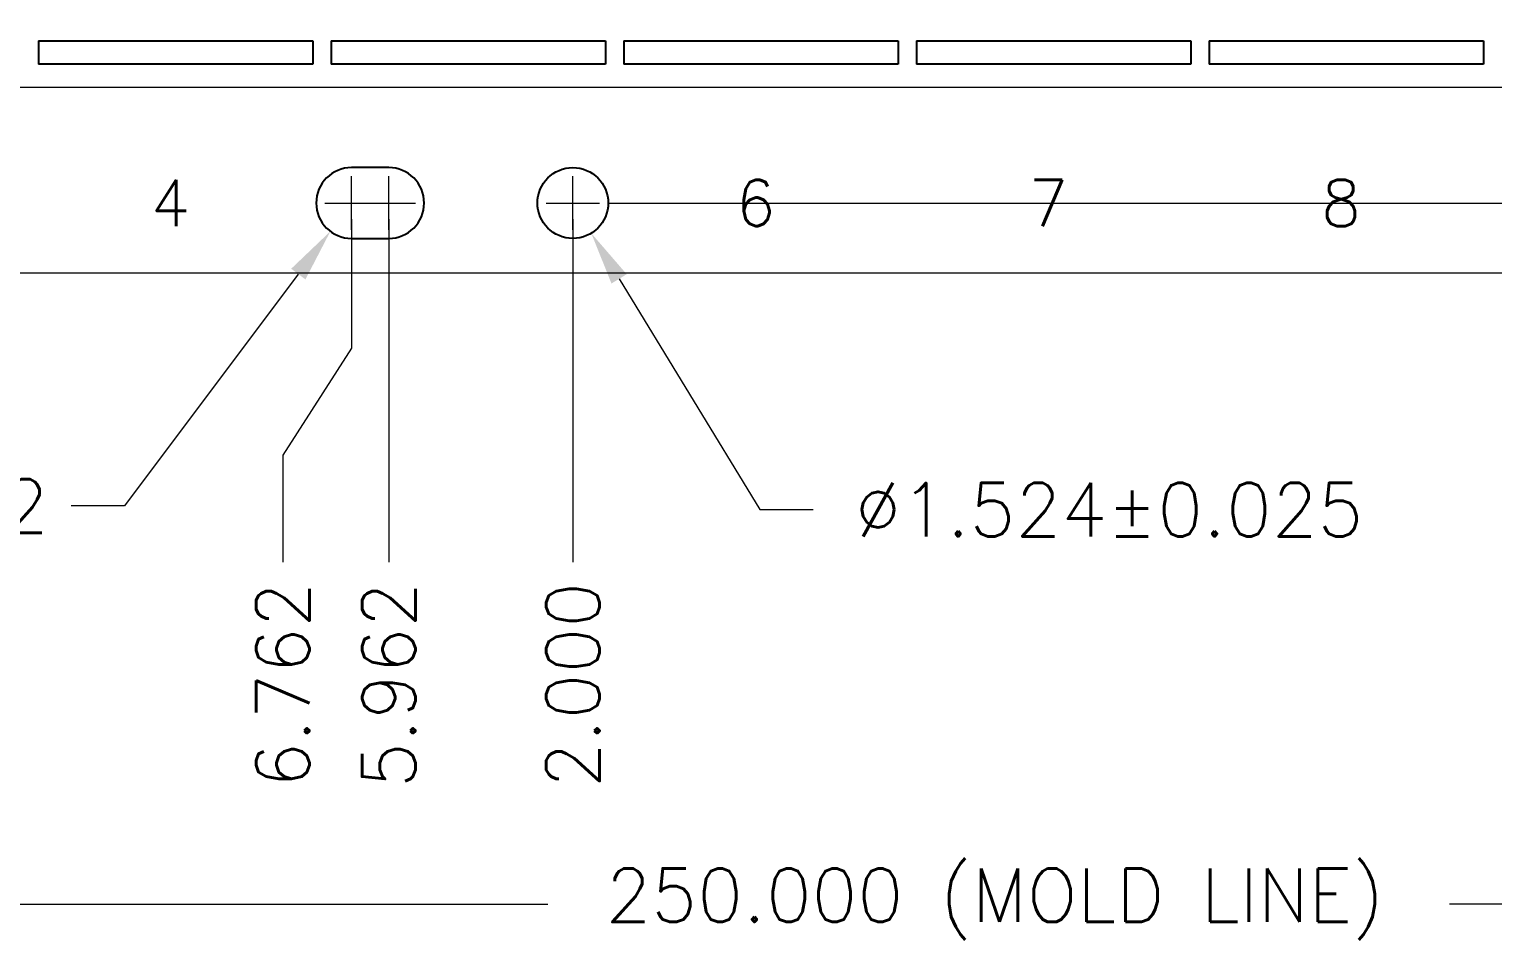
# Model space of a CAD drawing. Header units: millimetres. Extents: x 586 to 984, y 385 to 645.
# Drawn here: x 679.63 to 711.13, y 509.65 to 529.24 of the extents above; entities that cross this region are included whole.
import ezdxf

# ---------------------------------------------------------------- set-up
doc = ezdxf.new("R2010")
doc.units = ezdxf.units.MM
doc.layers.add('1', color=7, linetype='Continuous')
doc.layers.add('DIM', color=4, linetype='Continuous', lineweight=18)
doc.styles.add('SIMPLEX', font='SIMPLEX')

msp = doc.modelspace()

# ---------------------------------------------------------------- linework, layer by layer
at = {"layer": '1'}
for p, q in [((679.8284, 528.9869, -0.0958), (685.7284, 528.9869, -0.0958)), ((679.8284, 528.9869, -0.0958), (679.8284, 528.4869, -0.0958)), ((685.7284, 528.9869, -0.0958), (685.7284, 528.4869, -0.0958)), ((686.1284, 528.9869, -0.0958), (692.0284, 528.9869, -0.0958)), ((686.1284, 528.9869, -0.0958), (686.1284, 528.4869, -0.0958)), ((692.0284, 528.9869, -0.0958), (692.0284, 528.4869, -0.0958)), ((692.4284, 528.9869, -0.0958), (698.3284, 528.9869, -0.0958)), ((692.4284, 528.9869, -0.0958), (692.4284, 528.4869, -0.0958)), ((698.3284, 528.9869, -0.0958), (698.3284, 528.4869, -0.0958)), ((698.7284, 528.9869, -0.0958), (704.6284, 528.9869, -0.0958)), ((698.7284, 528.9869, -0.0958), (698.7284, 528.4869, -0.0958)), ((704.6284, 528.9869, -0.0958), (704.6284, 528.4869, -0.0958)), ((705.0284, 528.9869, -0.0958), (710.9284, 528.9869, -0.0958)), ((705.0284, 528.9869, -0.0958), (705.0284, 528.4869, -0.0958)), ((710.9284, 528.9869, -0.0958), (710.9284, 528.4869, -0.0958)), ((685.7284, 528.4869, -0.0958), (679.8284, 528.4869, -0.0958)), ((692.0284, 528.4869, -0.0958), (686.1284, 528.4869, -0.0958)), ((698.3284, 528.4869, -0.0958), (692.4284, 528.4869, -0.0958)), ((704.6284, 528.4869, -0.0958), (698.7284, 528.4869, -0.0958)), ((710.9284, 528.4869, -0.0958), (705.0284, 528.4869, -0.0958))]:
    msp.add_line(p, q, dxfattribs=at)
at = {"layer": '1', "color": 1, "lineweight": 0, "elevation": -0.0958}
msp.add_lwpolyline([(737.2284, 523.9869), (655.0784, 523.9869), (654.0784, 524.9869), (654.0784, 535.4869), (654.6784, 535.4869, 0.4142136), (655.0784, 535.8869), (655.0784, 555.0869, 0.4142136), (654.6784, 555.4869), (654.0784, 555.4869), (654.0784, 570.4869), (654.6784, 570.4869, 0.4142136), (655.0784, 570.8869), (655.0784, 590.0869, 0.4142136), (654.6784, 590.4869), (654.0784, 590.4869), (654.0784, 600.9869), (655.0784, 601.9869), (737.2284, 601.9869)], format="xyb", dxfattribs=at)
at = {"layer": '1', "elevation": -0.0958}
msp.add_lwpolyline([(687.3664, 524.7369, 1), (687.3664, 526.2609), (686.5664, 526.2609, 1), (686.5664, 524.7369)], format="xyb", close=True, dxfattribs=at)
at = {"layer": '1'}
msp.add_circle((691.3284, 525.4989, -0.0958), 0.762, dxfattribs=at)
at = {"layer": 'DIM', "color": 1}
msp.add_line((733.1784, 527.9869, -0.0958), (658.5784, 527.9869, -0.0958), dxfattribs=at)
at = {"layer": 'DIM'}
for p, q in [((686.5664, 524.9239, -0.0958), (686.5664, 526.0739, -0.0958)), ((687.3664, 524.9239, -0.0958), (687.3664, 526.0739, -0.0958)), ((691.3284, 524.9239, -0.0958), (691.3284, 526.0739, -0.0958)), ((685.9914, 525.4989, -0.0958), (687.1414, 525.4989, -0.0958)), ((686.7914, 525.4989, -0.0958), (687.9414, 525.4989, -0.0958)), ((690.7534, 525.4989, -0.0958), (691.9034, 525.4989, -0.0958)), ((692.0904, 525.4989, -0.0958), (739.6029, 525.4989, -0.0958)), ((686.5664, 525.1539, -0.0958), (686.5664, 522.3738, -0.0958)), ((687.3664, 525.1539, -0.0958), (687.3664, 517.7738, -0.0958)), ((691.3284, 525.1539, -0.0958), (691.3284, 517.7738, -0.0958)), ((685.4193, 523.9692, -0.0958), (681.6781, 518.9801, -0.0958)), ((692.3239, 523.8665, -0.0958), (695.352, 518.901, -0.0958)), ((686.5664, 522.3738, -0.0958), (685.0846, 520.0738, -0.0958)), ((685.0846, 520.0738, -0.0958), (685.0846, 517.7738, -0.0958)), ((681.6781, 518.9801, -0.0958), (680.5281, 518.9801, -0.0958)), ((695.352, 518.901, -0.0958), (696.502, 518.901, -0.0958)), ((659.5837, 510.4138, -0.0958), (690.7903, 510.4138, -0.0958)), ((730.5784, 510.4138, -0.0958), (710.2014, 510.4138, -0.0958))]:
    msp.add_line(p, q, dxfattribs=at)
for points in [[(685.266, 524.0842, -0.0958), (685.5726, 523.8542, -0.0958), (686.1092, 524.8893, -0.0958)], [(692.4875, 523.9663, -0.0958), (692.1602, 523.7667, -0.0958), (691.7251, 524.8483, -0.0958)]]:
    msp.add_solid(points, dxfattribs=at)

# ---------------------------------------------------------------- texts
at = {"layer": 'DIM', "char_height": 0.992064, "attachment_point": 5}
for s, insert in [('{\\Fsimplex|c0;4}', (682.6657, 525.4989, -0.0958)), ('{\\Fsimplex|c134;6}', (695.2657, 525.4989, -0.0958)), ('{\\Fsimplex|c0;7}', (701.5657, 525.4989, -0.0958)), ('{\\Fsimplex|c0;8}', (707.8657, 525.4989, -0.0958))]:
    msp.add_mtext(s, dxfattribs=dict(at, insert=insert))
at = {"layer": 'DIM', "char_height": 1.15, "attachment_point": 5, "style": 'SIMPLEX'}
for s, insert in [('\\A1;R0.762', (677.3081, 518.9801, -0.0958)), ('\\A1;∅1.524±0.025', (702.8751, 518.901, -0.0958)), ('250.000 (MOLD LINE)', (700.4114, 510.4138, -0.0958))]:
    msp.add_mtext(s, dxfattribs=dict(at, insert=insert))
at = {"layer": 'DIM', "char_height": 1.15, "attachment_point": 5, "rotation": 90, "style": 'SIMPLEX'}
for s, insert in [('\\A1;6.762', (685.0846, 515.1288, -0.0958)), ('\\A1;5.962', (687.3664, 515.1288, -0.0958)), ('\\A1;2.000', (691.3284, 515.1288, -0.0958))]:
    msp.add_mtext(s, dxfattribs=dict(at, insert=insert))

doc.saveas('drawing.dxf')
